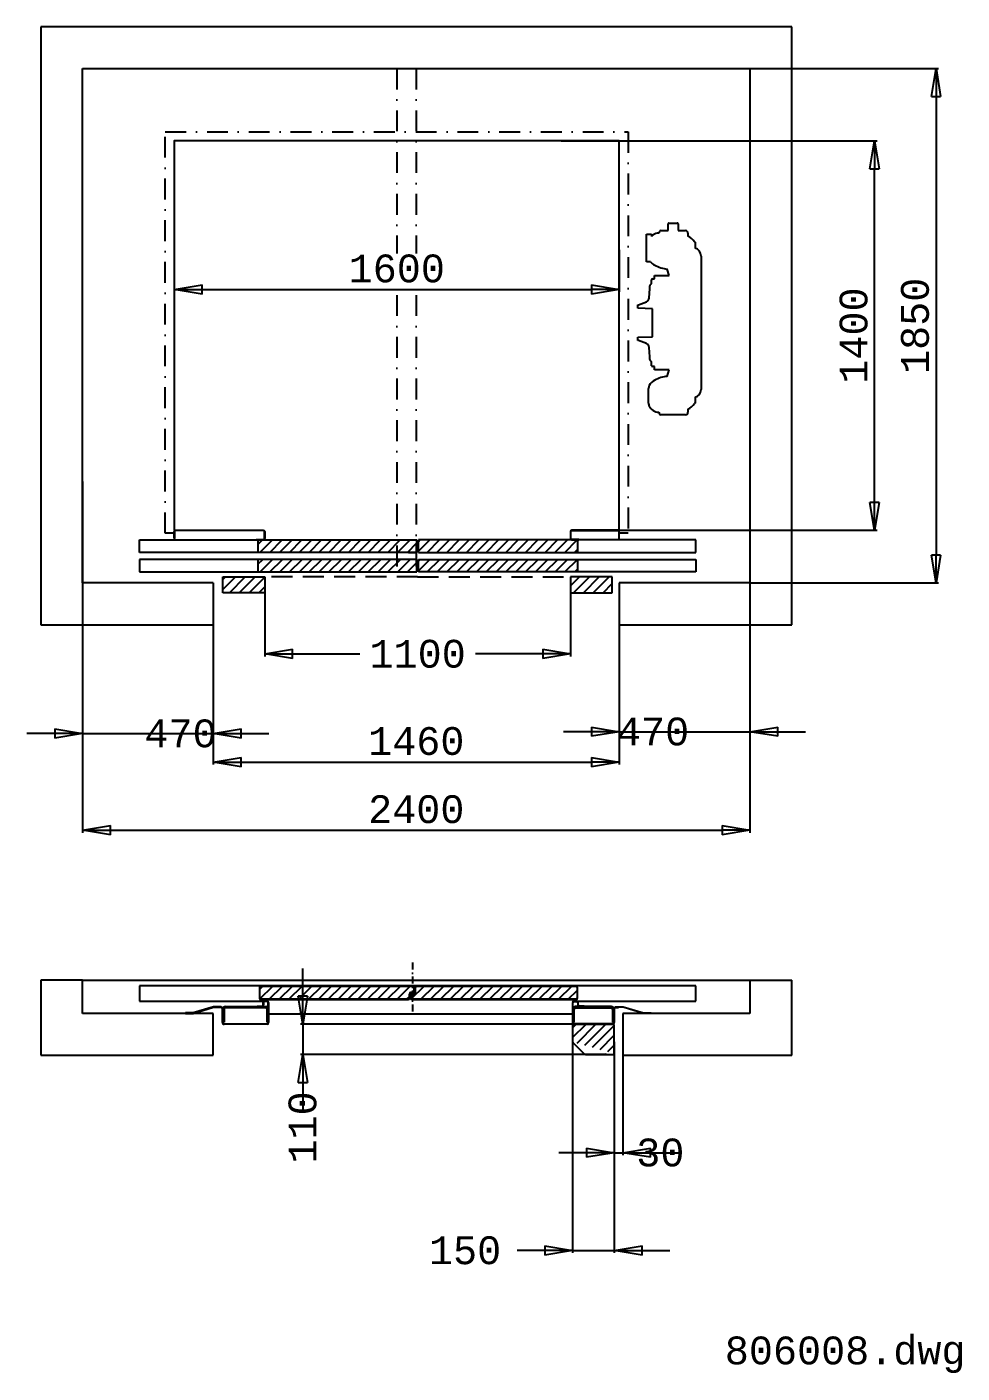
# Model space of a CAD drawing. Extents: x 66121 to 89453, y -8534 to 10021.
# Drawn here: x 66328 to 69690, y -8388 to -3547 of the extents above; entities that cross this region are included whole.
import ezdxf

# ---------------------------------------------------------------- set-up
doc = ezdxf.new("R2010")
doc.units = 0
doc.header["$LTSCALE"] = 50
doc.header["$MEASUREMENT"] = 0
doc.linetypes.add('DASHDOT', pattern=[1, 0.5, -0.25, 0, -0.25])
doc.linetypes.add('DASHED', pattern=[0.75, 0.5, -0.25])
doc.layers.get('0').update_dxf_attribs({"linetype": 'CONTINUOUS'})
doc.layers.get('Defpoints').update_dxf_attribs({"linetype": 'CONTINUOUS'})
for name, color, linetype in [('CONT_35', 250, 'CONTINUOUS'), ('CONT_70', 5, 'CONTINUOUS'), ('DASH_35', 30, 'DASHED'), ('DASHD_35', 40, 'DASHDOT'), ('DIM_MM', 7, 'CONTINUOUS'), ('HATCH_35', 6, 'CONTINUOUS'), ('TEXT_50', 7, 'CONTINUOUS')]:
    doc.layers.add(name, color=color, linetype=linetype)
doc.styles.get("Standard").update_dxf_attribs({"font": 'monotxt'})
doc.dimstyles.get("Standard").update_dxf_attribs({"dimscale": 50, "dimtxt": 2, "dimasz": 2, "dimexe": 0.18, "dimexo": 0, "dimgap": 0.5, "dimtad": 1, "dimdec": 0, "dimrnd": 1, "dimzin": 0, "dimdsep": 46, "dimtxsty": 'Standard', "dimblk": 'CLOSED', "dimcen": 0.09, "dimadec": 0, "dimazin": 0, "dimtfac": 1, "dimtdec": 0, "dimtmove": 2, "dimatfit": 0, "dimldrblk": 'CLOSED', "dimfxl": 1, "dimtolj": 1, "dimtzin": 0, "dimarcsym": 0})
pattern_1 = [(45, (66498.70986110043, -7447.016759999763), (-17.67766952966369, 17.67766952966369), [])]

# ---------------------------------------------------------------- blocks, each defined once
blk = doc.blocks.new('_Closed')
at = {"color": 0, "linetype": 'Continuous', "lineweight": -2}
for p, q in [((-1, 0.1666666666666667), (0, 0)), ((-1, 0.1666666666666667), (-1, -0.1666666666666667)), ((0, 0), (-1, -0.1666666666666667)), ((0, 0), (-1, 0))]:
    blk.add_line(p, q, dxfattribs=at)
blk = doc.blocks.new('*D128')
at = {"layer": 'Defpoints', "color": 0, "transparency": 16777216}
for p in [(68290.01071443332, -7177.316978082075), (68439.87036443334, -7197.275422632214), (68439.87036443334, -7947.292236829991)]:
    blk.add_point(p, dxfattribs=at)
at = {"layer": 'DIM_MM', "color": 0, "lineweight": -2, "transparency": 16777216}
for p, q in [((68290.01071443332, -7177.316978082075), (68290.01071443332, -7956.292236829991)), ((68439.87036443334, -7197.275422632214), (68439.87036443334, -7956.292236829991)), ((68190.01071443332, -7947.292236829991), (68090.01071443332, -7947.292236829991)), ((68290.01071443332, -7947.292236829991), (68439.87036443334, -7947.292236829991)), ((68539.87036443334, -7947.292236829991), (68639.87036443334, -7947.292236829991))]:
    blk.add_line(p, q, dxfattribs=at)
at = {"layer": 'DIM_MM', "color": 0, "lineweight": -2, "transparency": 16777216, "xscale": 100, "yscale": 100, "zscale": 100}
blk.add_blockref('_Closed', (68290.01071443332, -7947.292236829991), dxfattribs=at)
at = {"layer": 'DIM_MM', "color": 0, "lineweight": -2, "transparency": 16777216, "xscale": 100, "yscale": 100, "zscale": 100, "rotation": 180}
blk.add_blockref('_Closed', (68439.87036443334, -7947.292236829991), dxfattribs=at)
at = {"layer": 'DIM_MM', "color": 0, "transparency": 16777216, "insert": (67903.19932473464, -7947.292236829991), "char_height": 100, "attachment_point": 5}
blk.add_mtext('\\A1;150', dxfattribs=at)
blk = doc.blocks.new('*D129')
at = {"layer": 'Defpoints', "color": 0, "transparency": 16777216}
for p in [(68375.31786108708, -7133.258439831043), (67319.89176764688, -7242.831539829916), (68411.72951048704, -7242.831539829916)]:
    blk.add_point(p, dxfattribs=at)
at = {"layer": 'DIM_MM', "color": 0, "lineweight": -2, "transparency": 16777216}
for p, q in [((67319.89176764688, -7033.258439831042), (67319.89176764688, -6933.258439831042)), ((68375.31786108708, -7133.258439831043), (67310.89176764688, -7133.258439831042)), ((67319.89176764688, -7133.258439831042), (67319.89176764688, -7242.831539829916)), ((68411.72951048704, -7242.831539829916), (67310.89176764688, -7242.831539829916)), ((67319.89176764688, -7342.831539829916), (67319.89176764688, -7442.831539829916))]:
    blk.add_line(p, q, dxfattribs=at)
at = {"layer": 'DIM_MM', "color": 0, "lineweight": -2, "transparency": 16777216, "xscale": 100, "yscale": 100, "zscale": 100}
for p, rotation in [((67319.89176764688, -7133.258439831042), 270), ((67319.89176764688, -7242.831539829916), 90)]:
    blk.add_blockref('_Closed', p, dxfattribs=dict(at, rotation=rotation))
at = {"layer": 'DIM_MM', "color": 0, "transparency": 16777216, "insert": (67319.13413463188, -7504.803641592589), "char_height": 100, "attachment_point": 5, "rotation": 90}
blk.add_mtext('\\A1;110', dxfattribs=at)
blk = doc.blocks.new('*D130')
at = {"layer": 'Defpoints', "color": 0, "transparency": 16777216}
for p in [(66527.68264443726, -5181.116406831932), (68927.6826444399, -5187.816406831478), (68927.6826444399, -6435.886406831485)]:
    blk.add_point(p, dxfattribs=at)
at = {"layer": 'DIM_MM', "color": 0, "lineweight": -2, "transparency": 16777216}
for p, q in [((66527.68264443726, -5181.116406831932), (66527.68264443726, -6444.886406831485)), ((68927.6826444399, -5187.816406831478), (68927.6826444399, -6444.886406831485)), ((66627.68264443726, -6435.886406831485), (68827.6826444399, -6435.886406831485))]:
    blk.add_line(p, q, dxfattribs=at)
at = {"layer": 'DIM_MM', "color": 0, "lineweight": -2, "transparency": 16777216, "xscale": 100, "yscale": 100, "zscale": 100, "rotation": 180}
blk.add_blockref('_Closed', (66527.68264443726, -6435.886406831485), dxfattribs=at)
at = {"layer": 'DIM_MM', "color": 0, "lineweight": -2, "transparency": 16777216, "xscale": 100, "yscale": 100, "zscale": 100}
blk.add_blockref('_Closed', (68927.6826444399, -6435.886406831485), dxfattribs=at)
at = {"layer": 'DIM_MM', "color": 0, "transparency": 16777216, "insert": (67727.68264443858, -6360.886406831485), "char_height": 100, "attachment_point": 5}
blk.add_mtext('\\A1;2400', dxfattribs=at)
blk = doc.blocks.new('*D131')
at = {"layer": 'Defpoints', "color": 0, "transparency": 16777216}
for p in [(66997.68264443697, -5647.81640683206), (68457.682644437, -5644.516406831752), (68457.682644437, -6190.656406831766)]:
    blk.add_point(p, dxfattribs=at)
at = {"layer": 'DIM_MM', "color": 0, "lineweight": -2, "transparency": 16777216}
for p, q in [((66997.68264443697, -5647.81640683206), (66997.68264443697, -6199.656406831766)), ((68457.682644437, -5644.516406831752), (68457.682644437, -6199.656406831766)), ((67097.68264443697, -6190.656406831766), (68357.682644437, -6190.656406831766))]:
    blk.add_line(p, q, dxfattribs=at)
at = {"layer": 'DIM_MM', "color": 0, "lineweight": -2, "transparency": 16777216, "xscale": 100, "yscale": 100, "zscale": 100, "rotation": 180}
blk.add_blockref('_Closed', (66997.68264443697, -6190.656406831766), dxfattribs=at)
at = {"layer": 'DIM_MM', "color": 0, "lineweight": -2, "transparency": 16777216, "xscale": 100, "yscale": 100, "zscale": 100}
blk.add_blockref('_Closed', (68457.682644437, -6190.656406831766), dxfattribs=at)
at = {"layer": 'DIM_MM', "color": 0, "transparency": 16777216, "insert": (67727.68264443698, -6115.656406831766), "char_height": 100, "attachment_point": 5}
blk.add_mtext('\\A1;1460', dxfattribs=at)
blk = doc.blocks.new('*D132')
at = {"layer": 'Defpoints', "color": 0, "transparency": 16777216}
for p in [(67182.682644437, -5563.21640683156), (68282.682644437, -5563.21640683156), (68282.682644437, -5801.816406832148)]:
    blk.add_point(p, dxfattribs=at)
at = {"layer": 'DIM_MM', "color": 0, "lineweight": -2, "transparency": 16777216}
for p, q in [((67182.682644437, -5563.21640683156), (67182.682644437, -5810.816406832148)), ((68282.682644437, -5563.21640683156), (68282.682644437, -5810.816406832148)), ((67282.682644437, -5801.816406832148), (67524.34931110367, -5801.816406832148)), ((68182.682644437, -5801.816406832148), (67941.01597777032, -5801.816406832148))]:
    blk.add_line(p, q, dxfattribs=at)
at = {"layer": 'DIM_MM', "color": 0, "lineweight": -2, "transparency": 16777216, "xscale": 100, "yscale": 100, "zscale": 100, "rotation": 180}
blk.add_blockref('_Closed', (67182.682644437, -5801.816406832148), dxfattribs=at)
at = {"layer": 'DIM_MM', "color": 0, "lineweight": -2, "transparency": 16777216, "xscale": 100, "yscale": 100, "zscale": 100}
blk.add_blockref('_Closed', (68282.682644437, -5801.816406832148), dxfattribs=at)
at = {"layer": 'DIM_MM', "color": 0, "transparency": 16777216, "insert": (67732.682644437, -5801.816406832148), "char_height": 100, "attachment_point": 5}
blk.add_mtext('\\A1;1100', dxfattribs=at)
blk = doc.blocks.new('*D133')
at = {"layer": 'Defpoints', "color": 0, "transparency": 16777216}
for p in [(68457.682644437, -4347.916406831717), (66857.682644437, -4386.616406831961), (68457.682644437, -4490.916406831746)]:
    blk.add_point(p, dxfattribs=at)
at = {"layer": 'DIM_MM', "color": 0, "lineweight": -2, "transparency": 16777216}
for p, q in [((68457.682644437, -4347.916406831717), (68457.682644437, -4499.916406831746)), ((66857.682644437, -4386.616406831961), (66857.682644437, -4499.916406831746)), ((66957.682644437, -4490.916406831746), (68357.682644437, -4490.916406831746))]:
    blk.add_line(p, q, dxfattribs=at)
at = {"layer": 'DIM_MM', "color": 0, "lineweight": -2, "transparency": 16777216, "xscale": 100, "yscale": 100, "zscale": 100, "rotation": 180}
blk.add_blockref('_Closed', (66857.682644437, -4490.916406831746), dxfattribs=at)
at = {"layer": 'DIM_MM', "color": 0, "lineweight": -2, "transparency": 16777216, "xscale": 100, "yscale": 100, "zscale": 100}
blk.add_blockref('_Closed', (68457.682644437, -4490.916406831746), dxfattribs=at)
at = {"layer": 'DIM_MM', "color": 0, "transparency": 16777216, "insert": (67657.682644437, -4415.916406831746), "char_height": 100, "attachment_point": 5}
blk.add_mtext('\\A1;1600', dxfattribs=at)
blk = doc.blocks.new('*D32')
at = {"layer": 'Defpoints', "color": 0, "transparency": 16777216}
for p in [(66527.68264443726, -5344.416406832095), (66997.68264443688, -5654.61640683199), (66997.68264443688, -6088.219629321173)]:
    blk.add_point(p, dxfattribs=at)
at = {"layer": 'DIM_MM', "color": 0, "lineweight": -2, "transparency": 16777216}
for p, q in [((66527.68264443726, -5344.416406832095), (66527.68264443726, -6097.219629321173)), ((66997.68264443688, -5654.61640683199), (66997.68264443688, -6097.219629321173)), ((66427.68264443726, -6088.219629321173), (66327.68264443726, -6088.219629321173)), ((66527.68264443726, -6088.219629321173), (66997.68264443688, -6088.219629321173)), ((67097.68264443688, -6088.219629321173), (67197.68264443688, -6088.219629321173))]:
    blk.add_line(p, q, dxfattribs=at)
at = {"layer": 'DIM_MM', "color": 0, "lineweight": -2, "transparency": 16777216, "xscale": 100, "yscale": 100, "zscale": 100}
blk.add_blockref('_Closed', (66527.68264443726, -6088.219629321173), dxfattribs=at)
at = {"layer": 'DIM_MM', "color": 0, "lineweight": -2, "transparency": 16777216, "xscale": 100, "yscale": 100, "zscale": 100, "rotation": 180}
blk.add_blockref('_Closed', (66997.68264443688, -6088.219629321173), dxfattribs=at)
at = {"layer": 'DIM_MM', "color": 0, "transparency": 16777216, "insert": (66880.12477419373, -6088.219629321173), "char_height": 100, "attachment_point": 5}
blk.add_mtext('\\A1;470', dxfattribs=at)
blk = doc.blocks.new('*D33')
at = {"layer": 'Defpoints', "color": 0, "transparency": 16777216}
for p in [(68439.87036443334, -7196.866302161783), (68470.04229443356, -7200.35318442226), (68470.04229443356, -7595.570528319091)]:
    blk.add_point(p, dxfattribs=at)
at = {"layer": 'DIM_MM', "color": 0, "lineweight": -2, "transparency": 16777216}
for p, q in [((68439.87036443334, -7196.866302161783), (68439.87036443334, -7604.570528319091)), ((68470.04229443356, -7200.35318442226), (68470.04229443356, -7604.570528319091)), ((68339.87036443334, -7595.570528319091), (68239.87036443334, -7595.570528319091)), ((68439.87036443334, -7595.570528319091), (68470.04229443356, -7595.570528319091)), ((68570.04229443356, -7595.570528319091), (68670.04229443356, -7595.570528319091))]:
    blk.add_line(p, q, dxfattribs=at)
at = {"layer": 'DIM_MM', "color": 0, "lineweight": -2, "transparency": 16777216, "xscale": 100, "yscale": 100, "zscale": 100}
blk.add_blockref('_Closed', (68439.87036443334, -7595.570528319091), dxfattribs=at)
at = {"layer": 'DIM_MM', "color": 0, "lineweight": -2, "transparency": 16777216, "xscale": 100, "yscale": 100, "zscale": 100, "rotation": 180}
blk.add_blockref('_Closed', (68470.04229443356, -7595.570528319091), dxfattribs=at)
at = {"layer": 'DIM_MM', "color": 0, "transparency": 16777216, "insert": (68605.31095362928, -7595.570528319091), "char_height": 100, "attachment_point": 5}
blk.add_mtext('\\A1;30', dxfattribs=at)
blk = doc.blocks.new('*D34')
at = {"layer": 'Defpoints', "color": 0, "transparency": 16777216}
for p in [(68927.6826444399, -3696.656406831533), (68927.6826444399, -5546.656406831533), (69596.70264444019, -5546.656406831533)]:
    blk.add_point(p, dxfattribs=at)
at = {"layer": 'DIM_MM', "color": 0, "lineweight": -2, "transparency": 16777216}
for p, q in [((68927.6826444399, -3696.656406831533), (69605.70264444019, -3696.656406831533)), ((69596.70264444019, -3796.656406831533), (69596.70264444019, -5446.656406831533)), ((68927.6826444399, -5546.656406831533), (69605.70264444019, -5546.656406831533))]:
    blk.add_line(p, q, dxfattribs=at)
at = {"layer": 'DIM_MM', "color": 0, "lineweight": -2, "transparency": 16777216, "xscale": 100, "yscale": 100, "zscale": 100}
for p, rotation in [((69596.70264444019, -3696.656406831533), 90), ((69596.70264444019, -5546.656406831533), 270)]:
    blk.add_blockref('_Closed', p, dxfattribs=dict(at, rotation=rotation))
at = {"layer": 'DIM_MM', "color": 0, "transparency": 16777216, "insert": (69521.70264444019, -4621.656406831522), "char_height": 100, "attachment_point": 5, "rotation": 90}
blk.add_mtext('\\A1;1850', dxfattribs=at)
blk = doc.blocks.new('*D35')
at = {"layer": 'Defpoints', "color": 0, "transparency": 16777216}
for p in [(68249.30264444022, -3956.656406832115), (69375.87264444017, -3956.656406832115), (68443.80264444057, -5356.656406832115)]:
    blk.add_point(p, dxfattribs=at)
at = {"layer": 'DIM_MM', "color": 0, "lineweight": -2, "transparency": 16777216}
for p, q in [((68249.30264444022, -3956.656406832115), (69384.87264444017, -3956.656406832115)), ((69375.87264444017, -5256.656406832115), (69375.87264444017, -4056.656406832115)), ((68443.80264444057, -5356.656406832115), (69384.87264444017, -5356.656406832115))]:
    blk.add_line(p, q, dxfattribs=at)
at = {"layer": 'DIM_MM', "color": 0, "lineweight": -2, "transparency": 16777216, "xscale": 100, "yscale": 100, "zscale": 100}
for p, rotation in [((69375.87264444017, -3956.656406832115), 90), ((69375.87264444017, -5356.656406832115), 270)]:
    blk.add_blockref('_Closed', p, dxfattribs=dict(at, rotation=rotation))
at = {"layer": 'DIM_MM', "color": 0, "transparency": 16777216, "insert": (69300.87264444017, -4656.656406832104), "char_height": 100, "attachment_point": 5, "rotation": 90}
blk.add_mtext('\\A1;1400', dxfattribs=at)
blk = doc.blocks.new('*D36')
at = {"layer": 'Defpoints', "color": 0, "transparency": 16777216}
for p in [(68927.6826444399, -5415.116406831583), (68457.682644437, -5641.116406831787), (68927.6826444399, -6081.453788621655)]:
    blk.add_point(p, dxfattribs=at)
at = {"layer": 'DIM_MM', "color": 0, "lineweight": -2, "transparency": 16777216}
for p, q in [((68927.6826444399, -5415.116406831583), (68927.6826444399, -6090.453788621655)), ((68457.682644437, -5641.116406831787), (68457.682644437, -6090.453788621655)), ((68357.682644437, -6081.453788621655), (68257.682644437, -6081.453788621655)), ((68457.682644437, -6081.453788621655), (68927.6826444399, -6081.453788621655)), ((69027.6826444399, -6081.453788621655), (69127.6826444399, -6081.453788621655))]:
    blk.add_line(p, q, dxfattribs=at)
at = {"layer": 'DIM_MM', "color": 0, "lineweight": -2, "transparency": 16777216, "xscale": 100, "yscale": 100, "zscale": 100}
blk.add_blockref('_Closed', (68457.682644437, -6081.453788621655), dxfattribs=at)
at = {"layer": 'DIM_MM', "color": 0, "lineweight": -2, "transparency": 16777216, "xscale": 100, "yscale": 100, "zscale": 100, "rotation": 180}
blk.add_blockref('_Closed', (68927.6826444399, -6081.453788621655), dxfattribs=at)
at = {"layer": 'DIM_MM', "color": 0, "transparency": 16777216, "insert": (68579.1586171484, -6081.453788621655), "char_height": 100, "attachment_point": 5}
blk.add_mtext('\\A1;470', dxfattribs=at)

msp = doc.modelspace()

# ---------------------------------------------------------------- hatches: boundary and pattern name
at = {"layer": 'HATCH_35'}
h = msp.add_hatch(dxfattribs=at)
h.set_pattern_fill('ANSI31', color=256, scale=200, style=0)
h.set_pattern_definition(pattern_1)
h.paths.add_polyline_path([(67032.68264443708, -5581.656406832464), (67032.68264443717, -5524.656406828855), (67182.682644437, -5524.656406828128), (67182.682644437, -5581.656406828826)])
h.paths.add_polyline_path([(68432.6826444369, -5581.656406832464), (68432.68264443682, -5524.656406828855), (68282.6826444369, -5524.656406828128), (68282.682644437, -5581.656406828826)])
h.paths.add_polyline_path([(67158.182644437, -5461.6564068313), (67158.182644437, -5506.656406831387), (67730.18264443702, -5506.656406831009), (67730.18264443702, -5461.656406831678)])
h.paths.add_polyline_path([(68307.18264443697, -5506.656406831387), (67735.18264443688, -5506.656406831009), (67735.18264443694, -5461.656406831678), (68307.182644437, -5461.6564068313)])
h.paths.add_polyline_path([(67735.18264443694, -5436.656406831678), (68307.182644437, -5436.6564068313), (68307.18264443705, -5391.656406831969), (67735.18264443705, -5391.656406831591)])
h.paths.add_polyline_path([(67158.1826444369, -5391.656406831969), (67730.18264443694, -5391.656406831591), (67730.18264443702, -5436.656406831678), (67158.182644437, -5436.6564068313)])
edge = h.paths.add_edge_path()
edge.add_line((67158.182644437, -5436.656406831678), (66732.68264443726, -5436.656406831678))
edge.add_line((67158.182644437, -5436.656406831678), (66732.68264443726, -5436.656406831678))
edge = h.paths.add_edge_path()
edge.add_line((66732.68264443726, -5391.656406831969), (67158.1826444369, -5391.656406831969))
edge.add_line((66732.68264443726, -5391.656406831969), (67158.1826444369, -5391.656406831969))
edge = h.paths.add_edge_path(flags=17)
edge.add_line((67700.18264443702, -5436.6564068313), (67725.18264443702, -5436.6564068313))
h = msp.add_hatch(dxfattribs=at)
h.set_pattern_fill('ANSI31', color=256, scale=200, style=0)
h.set_pattern_definition(pattern_1)
h.paths.add_polyline_path([(67158.1826444369, -5391.656406831969), (67730.18264443694, -5391.656406831591), (67730.18264443702, -5436.656406831678), (67158.182644437, -5436.6564068313)])
h = msp.add_hatch(dxfattribs=at)
h.set_pattern_fill('ANSI31', color=256, scale=200, style=0)
h.set_pattern_definition([(45, (57909.44223094326, -109671.5112800464), (-17.67766952966369, 17.67766952966369), [])])
edge = h.paths.add_edge_path()
edge.add_line((67698.41056043991, -7043.694228830558), (67169.07094942768, -7043.694228829831))
edge.add_arc((67169.07094942768, -7039.271304830167), 4.422923999980264, 180, 270, ccw=False)
edge.add_line((67164.64802542776, -7039.271304830167), (67164.64802542784, -7000.570719830561))
edge.add_arc((67169.07094942768, -7000.570719830561), 4.42292399983193, 90, 180, ccw=False)
edge.add_line((67169.07094942768, -6996.147795830897), (67714.99652543994, -6996.147795830897))
edge.add_arc((67714.99652543994, -7000.570719830561), 4.422923999999748, 0, 90, ccw=False)
edge.add_line((67719.41944943996, -7000.570719830561), (67719.41944943996, -7014.94522283056))
edge.add_arc((67714.99652543994, -7014.94522283056), 4.422923999996605, -90, 0, ccw=False)
edge.add_line((67714.99652543994, -7019.368146830224), (67708.36213943998, -7019.368146830224))
edge.add_arc((67708.36213943998, -7024.896801830168), 5.528654999998114, 90, 180)
edge.add_line((67702.83348443995, -7024.896801830168), (67702.83348443995, -7039.271304830167))
edge.add_arc((67698.41056043991, -7039.271304830167), 4.422923999999121, -90, 0, ccw=False)
h = msp.add_hatch(dxfattribs=at)
h.set_pattern_fill('ANSI31', color=256, scale=200, style=0)
h.set_pattern_definition([(45, (57959.44223094326, -109671.5112800464), (-17.67766952966369, 17.67766952966369), [])])
edge = h.paths.add_edge_path()
edge.add_line((68301.65398943696, -7043.694228830558), (67712.78506343991, -7043.694228830558))
edge.add_arc((67712.78506343991, -7039.271304830167), 4.422923999999748, 180, 270, ccw=False)
edge.add_line((67708.36213943998, -7039.271304830167), (67708.36213943998, -7030.425456830111))
edge.add_arc((67712.78506343991, -7030.425456830111), 4.422924000000377, 90, 180, ccw=False)
edge.add_line((67712.78506343991, -7026.002532830447), (67718.97715703993, -7026.002532830447))
edge.add_arc((67718.97715703993, -7020.031585430392), 5.970947399998969, 270, 360)
edge.add_line((67724.9481044399, -7020.031585430392), (67724.9481044399, -7000.570719830561))
edge.add_arc((67729.37102843994, -7000.570719830561), 4.422923999999748, 90, 180, ccw=False)
edge.add_line((67729.37102843994, -6996.147795830897), (68301.65398943696, -6996.147795830897))
edge.add_arc((68301.65398943696, -7000.570719830561), 4.422923999998491, 0, 90, ccw=False)
edge.add_line((68306.07691343698, -7000.570719830561), (68306.07691343698, -7039.271304830167))
edge.add_arc((68301.65398943696, -7039.271304830167), 4.422923999998491, -90, 0, ccw=False)
h = msp.add_hatch(dxfattribs=at)
h.set_pattern_fill('ANSI31', color=256, scale=200, style=0)
h.set_pattern_definition([(45, (58043.26975094008, -109670.5112800464), (-17.67766952966369, 17.67766952966369), [])])
edge = h.paths.add_edge_path()
edge.add_arc((68435.44744043333, -7238.408615829874), 4.422923999999748, 270, 360)
edge.add_arc((68294.43363843336, -7196.770264723935), 4.422923999999748, 180, 225.0000000007001)
edge.add_line((68291.30615888022, -7199.89774427643), (68332.94450998642, -7241.536095383097))
edge.add_line((68336.07198953947, -7242.831539829538), (68435.44744043333, -7242.831539829538))
edge.add_line((68439.87036443337, -7238.408615829874), (68439.87036443337, -7137.681363831784))
edge.add_arc((68435.44744043333, -7137.681363831784), 4.422923999999748, 0, 90)
edge.add_line((68294.43363843336, -7133.258439829937), (68435.44744043342, -7133.25843983212))
edge.add_arc((68294.43363843336, -7137.681363829601), 4.422923999999748, 90, 180)
edge.add_line((68290.01071443332, -7137.681363829601), (68290.01071443332, -7196.770264723935))

# ---------------------------------------------------------------- linework, layer by layer
at = {"layer": 'CONT_35', "ltscale": 3}
for p, q in [((68633.46264443711, -4278.66079564292), (68633.46264443711, -4255.154504469376)), ((68636.46264443708, -4252.154504469492), (68666.20264443713, -4252.154504469492)), ((68669.2026444371, -4255.154504469376), (68669.2026444371, -4278.654740727054)), ((68555.7526442441, -4391.703651663103), (68555.7526442441, -4292.203651663569)), ((68555.7526442441, -4292.203651663569), (68573.25264424413, -4292.203651662841)), ((68573.25264424413, -4292.203651662841), (68573.25264424413, -4299.950334275765)), ((68579.36310085173, -4294.672826284206), (68579.38498237859, -4294.659718736786)), ((68599.96606919843, -4288.241124980688), (68599.9923673455, -4288.239415359114)), ((68608.26094289163, -4278.665065205407), (68633.46264443711, -4278.66079564292)), ((68669.2026444371, -4278.654740727054), (68695.93976330639, -4278.650211041078)), ((68695.93976330639, -4278.650211041078), (68695.93976554512, -4278.650211347396)), ((68704.31273412709, -4288.245998269396), (68704.31273412709, -4299.244186743001)), ((68728.2126095943, -4319.940158916417), (68730.07890391305, -4320.453682292557)), ((68730.07890391305, -4320.453682292557), (68730.07890391305, -4342.193682292693)), ((68570.44013905893, -4391.703651663103), (68555.7526442441, -4391.703651663103)), ((68751.75264424393, -4370.636601614662), (68751.75264424401, -4850.276212048177)), ((68577.1826444679, -4452.896093106667), (68584.1826444372, -4452.896093106667)), ((68584.1826444372, -4440.496406894365), (68637.42546477118, -4440.496406894365)), ((68584.1826444372, -4452.896093106667), (68584.1826444372, -4440.496406894365)), ((68637.42546477118, -4440.496406894365), (68630.45454745665, -4417.445507477079)), ((68565.1358682991, -4521.716645169638), (68567.68264443694, -4487.456406707772)), ((68567.68264443694, -4487.456406707772), (68567.68264443694, -4478.456406769239)), ((68574.1826444679, -4470.598289940519), (68574.1826444679, -4455.89609310655)), ((68524.18264443181, -4546.456406831114), (68527.14758000708, -4546.363922886942)), ((68524.18264443181, -4558.456406831376), (68524.18264443181, -4546.456406831114)), ((68527.14758000708, -4546.363922886942), (68555.09234475535, -4535.988825880033)), ((68577.68264443688, -4559.992671539932), (68524.18264443181, -4558.456406831376)), ((68577.68264443688, -4660.920142122906), (68577.68264443688, -4559.992671539932)), ((68524.18264443181, -4662.456406832191), (68577.68264443688, -4660.920142122906)), ((68524.18264443181, -4674.456406832453), (68524.18264443181, -4662.456406832191)), ((68527.14758000708, -4674.548890776625), (68524.18264443181, -4674.456406832453)), ((68555.09234475526, -4684.923987783533), (68527.14758000708, -4674.548890776625)), ((68567.68264443694, -4733.456406955067), (68565.1358682991, -4699.196168493201)), ((68567.68264443694, -4742.456406894327), (68567.68264443694, -4733.456406955067)), ((68574.1826444679, -4765.016720556288), (68574.1826444679, -4750.314523723047)), ((68584.1826444372, -4768.016720556172), (68577.1826444679, -4768.016720556172)), ((68584.1826444372, -4780.416406768474), (68584.1826444372, -4768.016720556172)), ((68637.42546477118, -4780.416406768474), (68584.1826444372, -4780.416406768474)), ((68630.45454745665, -4803.467306186487), (68637.42546477118, -4780.416406768474)), ((68562.73927757169, -4899.699896168297), (68562.73927757169, -4847.438148863423)), ((68730.07890391305, -4878.719131370874), (68730.07890391305, -4900.45913137101)), ((68704.31273412709, -4921.668626920566), (68704.31273412709, -4932.666813134258)), ((68730.07890391305, -4900.45913137101), (68728.2126095943, -4900.972654747149)), ((68695.93976300307, -4942.262600404048), (68608.26094289163, -4942.24774845816)), ((66732.68264443726, -5436.6564068313), (66732.68264443726, -5391.656406831591)), ((67158.1826444369, -5391.656406831591), (67158.182644437, -5436.6564068313)), ((67730.18264443702, -5436.6564068313), (67730.18264443694, -5391.656406831591)), ((67735.18264443697, -5436.6564068313), (67735.18264443705, -5391.656406831591)), ((68307.18264443708, -5391.656406831591), (68307.182644437, -5436.6564068313)), ((68732.68264443673, -5436.656406831777), (68732.68264443673, -5391.656406832068)), ((66732.68264443726, -5461.6564068313), (66732.68264443726, -5506.656406831009)), ((67158.182644437, -5461.6564068313), (67158.182644437, -5506.656406831009)), ((67700.18264443702, -5436.6564068313), (67725.18264443702, -5436.6564068313)), ((67730.18264443702, -5506.656406831009), (67730.18264443702, -5461.6564068313)), ((67735.18264443688, -5506.656406831009), (67735.18264443697, -5461.6564068313)), ((68307.182644437, -5461.6564068313), (68307.182644437, -5506.656406831009)), ((68732.68264443673, -5461.656406831777), (68732.68264443673, -5506.656406832213)), ((67032.68264443717, -5524.656406828855), (67182.682644437, -5524.656406828128)), ((67032.68264443708, -5581.656406832464), (67032.68264443717, -5524.656406828855)), ((67182.682644437, -5524.656406828128), (67182.682644437, -5581.656406828826)), ((68432.68264443682, -5524.656406828855), (68282.6826444369, -5524.656406828128)), ((68282.6826444369, -5524.656406828128), (68282.682644437, -5581.656406828826)), ((68432.6826444369, -5581.656406832464), (68432.68264443682, -5524.656406828855)), ((67182.682644437, -5581.656406828826), (67032.68264443708, -5581.656406832464)), ((68282.682644437, -5581.656406828826), (68432.6826444369, -5581.656406832464))]:
    msp.add_line(p, q, dxfattribs=at)
at = {"layer": 'CONT_35'}
for p, q in [((66527.6826444372, -6975.138906831402), (68927.68264443999, -6975.138906831427)), ((68732.68264443673, -6995.042064830617), (66732.68264443726, -6995.042064830617)), ((66732.68264443726, -6995.042064830617), (66732.68264443726, -7050.328614830782)), ((67163.54229442783, -7000.570719830561), (67163.54229442774, -7039.271304830167)), ((67164.64802542776, -7039.271304830167), (67164.64802542784, -7000.570719830561)), ((67714.99652543994, -6995.042064830617), (67169.07094942768, -6995.042064830617)), ((67169.07094942768, -6996.147795830897), (67714.99652543994, -6996.147795830897)), ((67714.99652543994, -7019.368146830224), (67708.36213943998, -7019.368146830224)), ((67719.41944943996, -7000.570719830561), (67719.41944943996, -7014.94522283056)), ((67720.52518043997, -7014.94522283056), (67720.52518043997, -7000.570719830561)), ((67723.84237344, -7000.570719830561), (67723.84237344, -7020.031585430392)), ((67724.9481044399, -7020.031585430392), (67724.9481044399, -7000.570719830561)), ((68301.65398943696, -6995.042064830617), (67729.37102843994, -6995.042064830617)), ((67729.37102843994, -6996.147795830897), (68301.65398943696, -6996.147795830897)), ((68306.07691343698, -7000.570719830561), (68306.07691343698, -7039.271304830167)), ((68307.182644437, -7039.271304830167), (68307.182644437, -7000.570719830561)), ((68732.68264443673, -7050.328614830782), (68732.68264443673, -6995.042064830617)), ((66732.68264443726, -7050.328614830782), (67191.18556943139, -7050.328614830782)), ((67698.41056043991, -7043.694228830558), (67169.07094942768, -7043.694228829831)), ((67169.07094942768, -7044.79995983011), (67698.41056043991, -7044.79995983011)), ((67176.81106643255, -7064.703117827143), (67176.81106643203, -7055.857269828542)), ((67177.91679743193, -7055.857269827815), (67177.91679743248, -7064.703117827143)), ((67182.33972143206, -7050.328614827871), (67191.18556943139, -7050.328614827871)), ((67191.18556943139, -7051.434345828151), (67182.33972143168, -7051.434345828151)), ((67195.6084934314, -7127.72978482781), (67195.6084934314, -7055.857269827815)), ((67196.71422443142, -7055.857269827815), (67196.71422443142, -7127.72978482781)), ((67702.83348443995, -7024.896801830168), (67702.83348443995, -7039.271304830167)), ((67703.93921543997, -7039.271304830167), (67703.93921543997, -7024.896801830168)), ((67707.25640843996, -7030.425456830111), (67707.25640843996, -7039.271304830167)), ((67708.36213943998, -7020.473877830504), (67714.99652543994, -7020.473877830504)), ((67708.36213943998, -7039.271304830167), (67708.36213943998, -7030.425456830111)), ((67718.97715703993, -7024.896801830168), (67712.78506343991, -7024.896801830168)), ((67712.78506343991, -7026.002532830447), (67718.97715703993, -7026.002532830447)), ((68301.65398943696, -7043.694228830558), (67712.78506343991, -7043.694228830558)), ((67712.78506343991, -7044.79995983011), (68301.65398943696, -7044.79995983011)), ((68290.01071443332, -7055.857269827815), (68290.01071443332, -7127.72978482781)), ((68291.11644543333, -7127.72978482781), (68291.11644543333, -7055.857269827815)), ((68295.53936943335, -7050.328614830782), (68732.68264443673, -7050.328614830782)), ((68304.38521743276, -7050.328614827871), (68295.53936943335, -7050.328614827871)), ((68295.53936943335, -7051.434345828151), (68304.38521743305, -7051.434345828151)), ((68308.8081414328, -7055.857269827815), (68308.80814143234, -7064.703117827143)), ((68309.91387243227, -7064.70311782787), (68309.91387243282, -7055.857269828542)), ((66925.65114431335, -7092.899258330275), (66898.00996072487, -7092.899258330275)), ((66898.00996072487, -7094.557854830331), (66898.00996072487, -7092.899258330275)), ((66898.00996072487, -7094.557854830331), (66925.65114431335, -7094.557854830331)), ((66998.78837543163, -7070.7846383305), (66925.65114431335, -7092.899258330275)), ((66925.65114431335, -7094.557854830331), (66998.78837543163, -7072.443234830556)), ((67026.43165043161, -7070.7846383305), (66998.78837543163, -7070.7846383305)), ((66998.78837543163, -7072.443234830556), (67026.43165043161, -7072.443234830556)), ((67015.37434043155, -7073.548965830836), (67015.37434043155, -7072.443234834922)), ((67015.37434043155, -7072.443234834922), (67026.43165043024, -7072.443234832012)), ((67026.43165043161, -7073.548965830836), (67015.37434043155, -7073.548965830836)), ((67026.43165043161, -7072.443234830556), (67026.43165043161, -7070.7846383305)), ((67030.85457443148, -7127.729784832176), (67030.85457443156, -7077.9718898305)), ((67031.96030543155, -7077.971889831955), (67031.96030543146, -7127.729784832176)), ((67033.06603643556, -7126.624053827531), (67033.06603643465, -7079.077620827869)), ((67037.48896043414, -7079.077620827142), (67037.48896043624, -7126.624053827531)), ((67041.91188443407, -7070.231772827814), (67186.76264543198, -7070.231772827086)), ((67186.76264543225, -7074.654696827478), (67041.9118844339, -7074.654696827478)), ((67155.80217743306, -7069.126041827534), (67172.3881424328, -7069.126041827534)), ((67155.8021774346, -7070.231772827814), (67155.80217743306, -7069.126041827534)), ((67172.38814243245, -7070.231772827086), (67155.8021774346, -7070.231772827814)), ((67191.1855694343, -7126.624053826803), (67191.1855694322, -7079.077620827142)), ((67195.60849343242, -7079.077620827142), (67195.60849343431, -7126.624053826803)), ((68290.01071443332, -7097.322182330667), (67196.71422443124, -7097.322182330667)), ((68291.11644543243, -7079.077620827142), (68291.11644543042, -7126.624053827531)), ((68295.53936943044, -7126.624053827531), (68295.53936943253, -7079.077620827142)), ((68428.81305443066, -7070.231772828542), (68299.96229343284, -7070.231772827086)), ((68299.96229343257, -7074.654696827478), (68428.81305443084, -7074.654696827478)), ((68330.92276143176, -7069.126041827534), (68314.33679643202, -7069.126041827534)), ((68314.33679643228, -7070.231772827814), (68330.92276143022, -7070.231772827814)), ((68330.92276143022, -7070.231772827814), (68330.92276143176, -7069.126041827534)), ((68433.23597843068, -7079.077620827869), (68433.23597842858, -7126.624053827531)), ((68437.65890242918, -7126.624053827531), (68437.65890243008, -7079.077620827869)), ((68438.76463343318, -7077.971889831955), (68438.76463343335, -7127.729784832176)), ((68439.87036443326, -7127.729784832176), (68439.87036443317, -7077.9718898305)), ((68444.29328843321, -7070.7846383305), (68471.93656343319, -7070.7846383305)), ((68444.29328843321, -7072.443234830556), (68444.29328843321, -7070.7846383305)), ((68471.93656343319, -7072.443234830556), (68444.29328843321, -7072.443234830556)), ((68455.35059843319, -7072.443234834922), (68444.29328843458, -7072.443234832012)), ((68444.29328843321, -7073.548965830836), (68455.35059843319, -7073.548965830836)), ((68455.35059843319, -7073.548965830836), (68455.35059843319, -7072.443234834922)), ((68471.93656343319, -7070.7846383305), (68545.07379455138, -7092.899258330275)), ((68545.07379455138, -7094.557854830331), (68471.93656343319, -7072.443234830556)), ((68545.07379455138, -7092.899258330275), (68572.71497813986, -7092.899258330275)), ((68572.71497813986, -7094.557854830331), (68545.07379455138, -7094.557854830331)), ((68572.71497813986, -7094.557854830331), (68572.71497813986, -7092.899258330275)), ((67037.48896043624, -7126.624053827531), (67033.06603643556, -7126.624053827531)), ((67036.3832294316, -7132.15270883184), (67191.18556943147, -7132.152708828202)), ((67191.18556943139, -7133.258439827754), (67036.3832294316, -7133.25843983212)), ((67195.60849343431, -7126.624053826803), (67191.1855694343, -7126.624053826803)), ((68290.01071443332, -7137.681363829601), (68290.01071443332, -7196.770264723935)), ((68291.11644543042, -7126.624053827531), (68295.53936943044, -7126.624053827531)), ((68294.43363843336, -7133.258439829937), (68435.44744043342, -7133.25843983212)), ((68434.34170943323, -7132.15270883184), (68295.53936943326, -7132.152708828202)), ((68295.53936943335, -7133.258439828482), (68435.44744043342, -7133.25843983212)), ((68433.23597842858, -7126.624053827531), (68437.65890242918, -7126.624053827531)), ((68439.87036443337, -7238.408615829874), (68439.87036443337, -7137.681363831784)), ((68291.30615888022, -7199.89774427643), (68332.94450998642, -7241.536095383097)), ((68336.07198953947, -7242.831539829538), (68435.44744043333, -7242.831539829538))]:
    msp.add_line(p, q, dxfattribs=at)
at = {"layer": 'CONT_35', "ltscale": 3}
for points in [[(68457.68264443635, -5356.656406832115), (68457.68264443726, -3956.656406832115), (66857.6826444367, -3956.656406832115), (66857.68264443763, -5356.656406832115)], [(66732.68264443726, -5391.656406831969), (67158.1826444369, -5391.656406831969), (67730.18264443694, -5391.656406831969)], [(68732.6826444367, -5391.656406832446), (68307.18264443705, -5391.656406831969), (67735.18264443705, -5391.656406831969)], [(67730.18264443702, -5436.656406831678), (67158.182644437, -5436.656406831678), (66732.68264443726, -5436.656406831678)], [(67730.18264443702, -5461.656406831678), (67158.182644437, -5461.656406831678), (66732.68264443726, -5461.656406831678)], [(67735.18264443694, -5436.656406831678), (68307.18264443697, -5436.656406831678), (68732.6826444367, -5436.656406832155)], [(67735.18264443694, -5461.656406831678), (68307.18264443697, -5461.656406831678), (68732.6826444367, -5461.656406832155)], [(66732.68264443726, -5506.656406831387), (67158.182644437, -5506.656406831387), (67730.18264443702, -5506.656406831387)], [(68732.6826444367, -5506.656406832592), (68307.18264443697, -5506.656406831387), (67735.18264443685, -5506.656406831387)]]:
    msp.add_lwpolyline(points, dxfattribs=at)
for points in [[(66857.68264443772, -5386.656406830951), (66857.68264443772, -5361.656406830951, -0.4142135623754883), (66862.68264443755, -5356.65640683066), (67177.68264443679, -5356.656406834298, -0.4142135623707017), (67182.68264443688, -5361.656406834589), (67182.68264443688, -5386.656406834589, -0.4142135623727828), (67177.68264443697, -5391.65640683488), (67152.68264443688, -5391.65640683488), (67152.68264443688, -5390.656406834676), (67177.68264443697, -5390.656406834676, 0.4142135623727828), (67181.68264443697, -5386.656406834589), (67181.68264443697, -5361.656406834589, 0.4142135623707017), (67177.68264443697, -5357.656406834501), (66862.68264443746, -5357.656406830863, 0.4142135623754883), (66858.68264443746, -5361.656406830951), (66858.68264443772, -5386.656406830951)], [(68457.68264443627, -5386.656406830223), (68457.68264443627, -5361.656406830223, 0.414213562377507), (68452.68264443641, -5356.65640683066), (68287.6826444369, -5356.656406834298, 0.414213562368683), (68282.6826444369, -5361.656406833861), (68282.6826444369, -5386.656406833861, 0.414213562373095), (68287.6826444369, -5391.656406834152), (68312.6826444369, -5391.656406834152), (68312.6826444369, -5390.656406833948), (68287.6826444369, -5390.656406833948, -0.414213562373095), (68283.6826444369, -5386.656406833861), (68283.6826444369, -5361.656406833861, -0.4142135623686726), (68287.68264443682, -5357.656406833774), (68452.68264443641, -5357.656406830136, -0.4142135623775174), (68456.6826444365, -5361.656406830223), (68456.68264443624, -5386.656406830223)]]:
    msp.add_lwpolyline(points, format="xyb", close=True, dxfattribs=at)
for centre, radius, start, end in [((68636.46264443708, -4255.154504469376), 2.999999999999403, 90, 180), ((68666.20264443713, -4255.154504469376), 3.000000000000114, 0, 90), ((68612.24843862913, -4338.924642708573), 55.1331905258258, 126.6175526429116, 135.0157887997505), ((68602.93961009353, -4333.981431148552), 45.83685802675441, 93.7195191050192, 120.9225973663406), ((68609.67744665472, -4288.246000529309), 9.685081547884856, 98.41003294057026, 179.9610429216709), ((68694.62765481799, -4288.245998269396), 9.685079309156622, 0, 82.21376534311509), ((68683.51637279442, -4347.407862913953), 52.4616845609212, 31.57246175449987, 66.64602910607381), ((68722.25264424401, -4370.636601614662), 29.49999999992458, 0, 74.61540236000693), ((68612.24843862913, -4355.762939586113), 55.13319052582909, 220.6841647872998, 240.6322368459298), ((68642.88974497745, -4294.296005650815), 123.7757405038324, 242.2251073992952, 264.2340206139737), ((68577.1826444679, -4455.89609310655), 3.000000000000824, 90, 180), ((68575.6826444372, -4478.456406769239), 8.000000000253493, 100.8069226507715, 180), ((68548.18264443697, -4520.456406831638), 16.99999999970259, 293.9822091778218, 355.7486684056852), ((68548.18264443697, -4700.456406831929), 16.99999999970038, 4.251331594314798, 66.01779082217821), ((68575.6826444372, -4742.456406894327), 8.000000000253022, 180, 259.1930773492285), ((68577.1826444679, -4765.016720556288), 3.000000000002956, 180, 270), ((68590.48128054968, -4847.878912807484), 27.74550417794604, 155.3135466416392, 179.0897633028663), ((68612.24843862913, -4865.149874077453), 55.13319052582604, 119.3677631540703, 148.4366957381364), ((68642.88974497745, -4926.616808012024), 123.7757405038306, 95.76597938602634, 117.7748926007048), ((68722.25264424401, -4850.276212048177), 29.50000000008473, 285.3845976391339, 0), ((68590.4812805498, -4899.259132224235), 27.74550417794808, 180.9102366971337, 204.6864533583608), ((68612.24843862913, -4881.988170954994), 55.13319052582691, 211.5633042618636, 233.3824473570884), ((68602.91099131205, -4886.929522030825), 45.8237474571073, 239.0774026336593, 266.348223017211), ((68609.67744665472, -4932.666813134258), 9.685081547883543, 179.9610429216709, 261.5899670594297), ((68694.62765481799, -4932.666813134258), 9.685079309159761, 277.786219478353, 0), ((68683.51637279442, -4873.504950749613), 52.46168456091972, 293.3539708939262, 328.4275382455001)]:
    msp.add_arc(centre, radius, start, end, dxfattribs=at)
at = {"layer": 'CONT_35'}
for centre, radius, start, end in [((67169.07094942768, -7000.570719830561), 5.528654999862351, 90, 180), ((67169.07094942768, -7000.570719830561), 4.42292399983193, 90, 180), ((67708.36213943998, -7024.896801830168), 5.528654999998114, 90, 180), ((67714.99652543994, -7000.570719830561), 5.528654999999372, 0, 90), ((67714.99652543994, -7000.570719830561), 4.422923999999748, 0, 90), ((67714.99652543994, -7014.94522283056), 5.528654999988057, 270, 0), ((67714.99652543994, -7014.94522283056), 4.422923999996605, 270, 0), ((67718.97715703993, -7020.031585430392), 4.865216399998717, 270, 0), ((67718.97715703993, -7020.031585430392), 5.970947399998969, 270, 0), ((67729.37102843994, -7000.570719830561), 5.528655, 90, 180), ((67729.37102843994, -7000.570719830561), 4.422923999999748, 90, 180), ((68301.65398943696, -7000.570719830561), 5.52865500000377, 0, 90), ((68301.65398943696, -7000.570719830561), 4.422923999998491, 0, 90), ((67169.07094942768, -7039.271304830167), 5.528655000008799, 180, 270), ((67169.07094942768, -7039.271304830167), 4.422923999980264, 180, 270), ((67172.3881424328, -7064.70311782787), 4.422923999741421, 270, 0), ((67172.38814243245, -7064.703117827143), 5.528655000036455, 270, 0), ((67182.33972143206, -7055.857269827815), 5.528654999998742, 90, 180), ((67182.33972143168, -7055.857269827815), 4.422923999743306, 90, 180), ((67191.18556943139, -7055.857269827815), 5.528655000000628, 0, 90), ((67191.18556943139, -7055.857269827815), 4.422923999999748, 0, 90), ((67698.41056043991, -7039.271304830167), 5.528654999999372, 270, 0), ((67698.41056043991, -7039.271304830167), 4.422923999999121, 270, 0), ((67708.36213943998, -7024.896801830168), 4.422923999999121, 90, 180), ((67712.78506343991, -7030.425456830111), 5.528654999999372, 90, 180), ((67712.78506343991, -7039.271304830167), 5.528655000000628, 180, 270), ((67712.78506343991, -7030.425456830111), 4.422924000000377, 90, 180), ((67712.78506343991, -7039.271304830167), 4.422923999999748, 180, 270), ((68295.53936943335, -7055.857269827815), 5.528655, 90, 180), ((68295.53936943335, -7055.857269827815), 4.422924000001005, 90, 180), ((68301.65398943696, -7039.271304830167), 5.528655000011313, 270, 0), ((68301.65398943696, -7039.271304830167), 4.422923999998491, 270, 0), ((68304.38521743276, -7055.857269827815), 5.528655, 0, 90), ((68304.38521743305, -7055.857269827815), 4.422923999743306, 0, 90), ((68314.33679643237, -7064.70311782787), 5.528655000035197, 180, 269.9999999991662), ((68314.33679643202, -7064.70311782787), 4.422923999743306, 180, 270), ((67026.43165043161, -7077.971889831955), 5.528654999985543, 0, 90.00000001417398), ((67026.43165043161, -7077.9718898305), 4.422923999999748, 0, 90), ((67041.91188443416, -7079.077620827142), 8.845847999485985, 90, 180), ((67041.9118844339, -7079.077620827142), 4.42292399980616, 90, 180), ((67186.76264543207, -7079.077620827869), 8.845848000362162, 0, 90), ((67186.76264543225, -7079.077620827142), 4.422923999987806, 0, 90), ((68299.96229343275, -7079.077620827869), 8.845848000362162, 90, 180), ((68299.96229343257, -7079.077620827142), 4.422923999989692, 90, 180), ((68428.81305443066, -7079.077620827869), 8.845847999486612, 0, 90), ((68428.81305443084, -7079.077620827142), 4.422923999804902, 0, 90), ((68444.29328843321, -7077.971889831955), 5.528654999987428, 89.99999998582602, 180), ((68444.29328843321, -7077.9718898305), 4.422923999998491, 90, 180), ((67036.38322943142, -7127.729784832176), 5.528654999988057, 180, 270.0000000016675), ((67036.3832294315, -7127.729784832176), 4.422924000002263, 180, 270.0000000016675), ((67191.1855694313, -7127.72978482781), 5.528655000137021, 270.0000000016675, 0), ((67191.18556943139, -7127.72978482781), 4.422924000001005, 270.0000000016675, 0), ((68295.53936943355, -7127.72978482781), 5.528655000135762, 180, 269.9999999983324), ((68294.43363843336, -7137.681363829601), 4.422923999999748, 90, 180), ((68295.53936943335, -7127.72978482781), 4.422924000001005, 180, 269.9999999983324), ((68434.34170943331, -7127.729784832176), 5.528654999987428, 269.9999999983324, 0), ((68434.34170943331, -7127.729784832176), 4.422924000002263, 269.9999999983324, 0), ((68435.44744043333, -7137.681363831784), 4.422923999999748, 0, 90), ((68294.43363843336, -7196.770264723935), 4.422923999999748, 180, 225.0000000007001), ((68435.44744043333, -7238.408615829874), 4.422923999999748, 270, 0)]:
    msp.add_arc(centre, radius, start, end, dxfattribs=at)
at = {"layer": 'CONT_70', "ltscale": 3}
for p, q in [((69077.6826444399, -3546.656406831155), (66377.68264443737, -3546.656406831155)), ((66377.68264443737, -3546.656406831155), (66377.68264443726, -5696.656406831155)), ((69077.6826444399, -5696.656406831155), (69077.6826444399, -3546.656406831155)), ((66527.68264443737, -3696.656406831155), (68927.6826444399, -3696.656406831155)), ((66527.68264443726, -5546.656406831155), (66527.68264443737, -3696.656406831155)), ((68927.6826444399, -3696.656406831155), (68927.6826444399, -5546.656406831155)), ((66997.68264443734, -5546.656406831155), (66527.68264443726, -5546.656406831155)), ((66997.68264443734, -5546.656406831155), (66997.68264443679, -5696.656406831155)), ((68927.6826444399, -5546.656406831155), (68457.68264443621, -5546.656406831155)), ((68457.68264443621, -5546.656406831155), (68457.68264443737, -5696.656406831155)), ((66377.68264443726, -5696.656406831155), (66997.68264443679, -5696.656406831155)), ((68457.68264443737, -5696.656406831155), (69077.6826444399, -5696.656406831155))]:
    msp.add_line(p, q, dxfattribs=at)
at = {"layer": 'CONT_70'}
for p, q in [((66377.6826444372, -6975.138906831402), (66377.6826444372, -7244.704054831716)), ((66527.6826444372, -6975.138906831402), (66377.6826444372, -6975.138906831402)), ((66527.6826444372, -7094.557854831786), (66527.6826444372, -6975.138906831402)), ((68927.68264443999, -6975.138906831427), (69077.68264443999, -6975.138906831427)), ((68927.68264443999, -6975.138906831427), (68927.68264443999, -7094.557854831812)), ((69077.6826444399, -7244.704054831742), (69077.68264443999, -6975.138906831427)), ((66997.6826444317, -7094.557854831786), (66527.6826444372, -7094.557854831786)), ((66997.68264443117, -7244.704054831716), (66997.6826444317, -7094.557854831786)), ((68470.04229443257, -7094.557854831059), (68470.04229443385, -7244.704054831716)), ((68927.68264443999, -7094.557854831812), (68470.04229443257, -7094.557854831059)), ((66377.6826444372, -7244.704054831716), (66997.68264443117, -7244.704054831716)), ((68470.04229443385, -7244.704054831716), (69077.6826444399, -7244.704054831742)), ((69077.28193453957, -7244.704054831742), (69077.6826444399, -7244.010004924563))]:
    msp.add_line(p, q, dxfattribs=at)
at = {"layer": 'DASH_35', "ltscale": 3}
for q in [(67182.6826444369, -5524.656406828128), (68282.68264443708, -5524.656406828128)]:
    msp.add_line((67732.682644437, -5524.656406828128), q, dxfattribs=at)
at = {"layer": 'DASHD_35', "ltscale": 3}
for p, q in [((67657.682644437, -3696.656406831155), (67657.682644437, -4361.830085443491)), ((67727.6826444399, -3696.656406831155), (67727.6826444399, -4361.622722851736)), ((67657.682644437, -4511.212499194791), (67657.682644437, -5549.1564068313)), ((67727.6826444399, -4511.171047912196), (67727.6826444399, -5546.656406831155))]:
    msp.add_line(p, q, dxfattribs=at)
at = {"layer": 'DASHD_35'}
msp.add_line((67713.89079443655, -6912.112239830734), (67713.89079443655, -7097.322182330667), dxfattribs=at)
at = {"layer": 'DASHD_35', "ltscale": 3}
msp.add_lwpolyline([(66857.68264443763, -5367.656406832173), (66825.18264443763, -5367.656406832173), (66825.18264443763, -3924.156406832406), (68490.18264443723, -3924.156406832406), (68490.18264443734, -5367.656406832173), (68457.68264443627, -5367.656406832173)], dxfattribs=at)

# ---------------------------------------------------------------- texts
at = {"layer": 'TEXT_50', "insert": (68837.23149940766, -8256.850861968378), "char_height": 100, "width": 2143.84, "attachment_point": 1}
msp.add_mtext('806008.dwg', dxfattribs=at)

# ---------------------------------------------------------------- dimensions: what is measured, and where the dimension line sits
at = {"layer": 'DIM_MM'}
for base, p1, p2, picture, middle in [((69596.70264444019, -5546.656406831533), (68927.6826444399, -3696.656406831533), (68927.6826444399, -5546.656406831533), '*D34', (69521.70264444019, -4621.656406831522)), ((69375.87264444017, -3956.656406832115), (68443.80264444057, -5356.656406832115), (68249.30264444022, -3956.656406832115), '*D35', (69300.87264444017, -4656.656406832104))]:
    dim = msp.add_linear_dim(base=base, p1=p1, p2=p2, angle=90, dimstyle='Standard', dxfattribs=at)
    dim.commit()
    dim.dimension.update_dxf_attribs({"geometry": picture, "text_midpoint": middle})
for base, p1, p2, picture, middle in [((68457.682644437, -4490.916406831746), (66857.682644437, -4386.616406831961), (68457.682644437, -4347.916406831717), '*D133', (67657.682644437, -4415.916406831746)), ((68927.6826444399, -6435.886406831485), (66527.68264443726, -5181.116406831932), (68927.6826444399, -5187.816406831478), '*D130', (67727.68264443858, -6360.886406831485)), ((68457.682644437, -6190.656406831766), (66997.68264443697, -5647.81640683206), (68457.682644437, -5644.516406831752), '*D131', (67727.68264443698, -6115.656406831766))]:
    dim = msp.add_linear_dim(base=base, p1=p1, p2=p2, dimstyle='Standard', dxfattribs=at)
    dim.commit()
    dim.dimension.update_dxf_attribs({"geometry": picture, "text_midpoint": middle})
for base, p1, p2, picture, middle in [((66997.68264443688, -6088.219629321173), (66527.68264443726, -5344.416406832095), (66997.68264443688, -5654.61640683199), '*D32', (66880.12477419373, -6088.219629321173)), ((68927.6826444399, -6081.453788621655), (68457.682644437, -5641.116406831787), (68927.6826444399, -5415.116406831583), '*D36', (68579.1586171484, -6081.453788621655)), ((68282.682644437, -5801.816406832148), (67182.682644437, -5563.21640683156), (68282.682644437, -5563.21640683156), '*D132', (67732.682644437, -5801.816406832148)), ((68439.87036443334, -7947.292236829991), (68290.01071443332, -7177.316978082075), (68439.87036443334, -7197.275422632214), '*D128', (67903.19932473464, -7947.292236829991)), ((68470.04229443356, -7595.570528319091), (68439.87036443334, -7196.866302161783), (68470.04229443356, -7200.35318442226), '*D33', (68605.31095362928, -7595.570528319091))]:
    dim = msp.add_linear_dim(base=base, p1=p1, p2=p2, dimstyle='Standard', dxfattribs=at)
    dim.commit()
    dim.dimension.update_dxf_attribs({"geometry": picture, "text_midpoint": middle, "dimtype": 160})
dim = msp.add_linear_dim(base=(67319.89176764688, -7242.831539829916), p1=(68375.31786108708, -7133.258439831043), p2=(68411.72951048704, -7242.831539829916), angle=90, dimstyle='Standard', dxfattribs=at)
dim.commit()
dim.dimension.update_dxf_attribs({"geometry": '*D129', "text_midpoint": (67319.13413463188, -7504.803641592589), "dimtype": 160})

doc.saveas('drawing.dxf')
